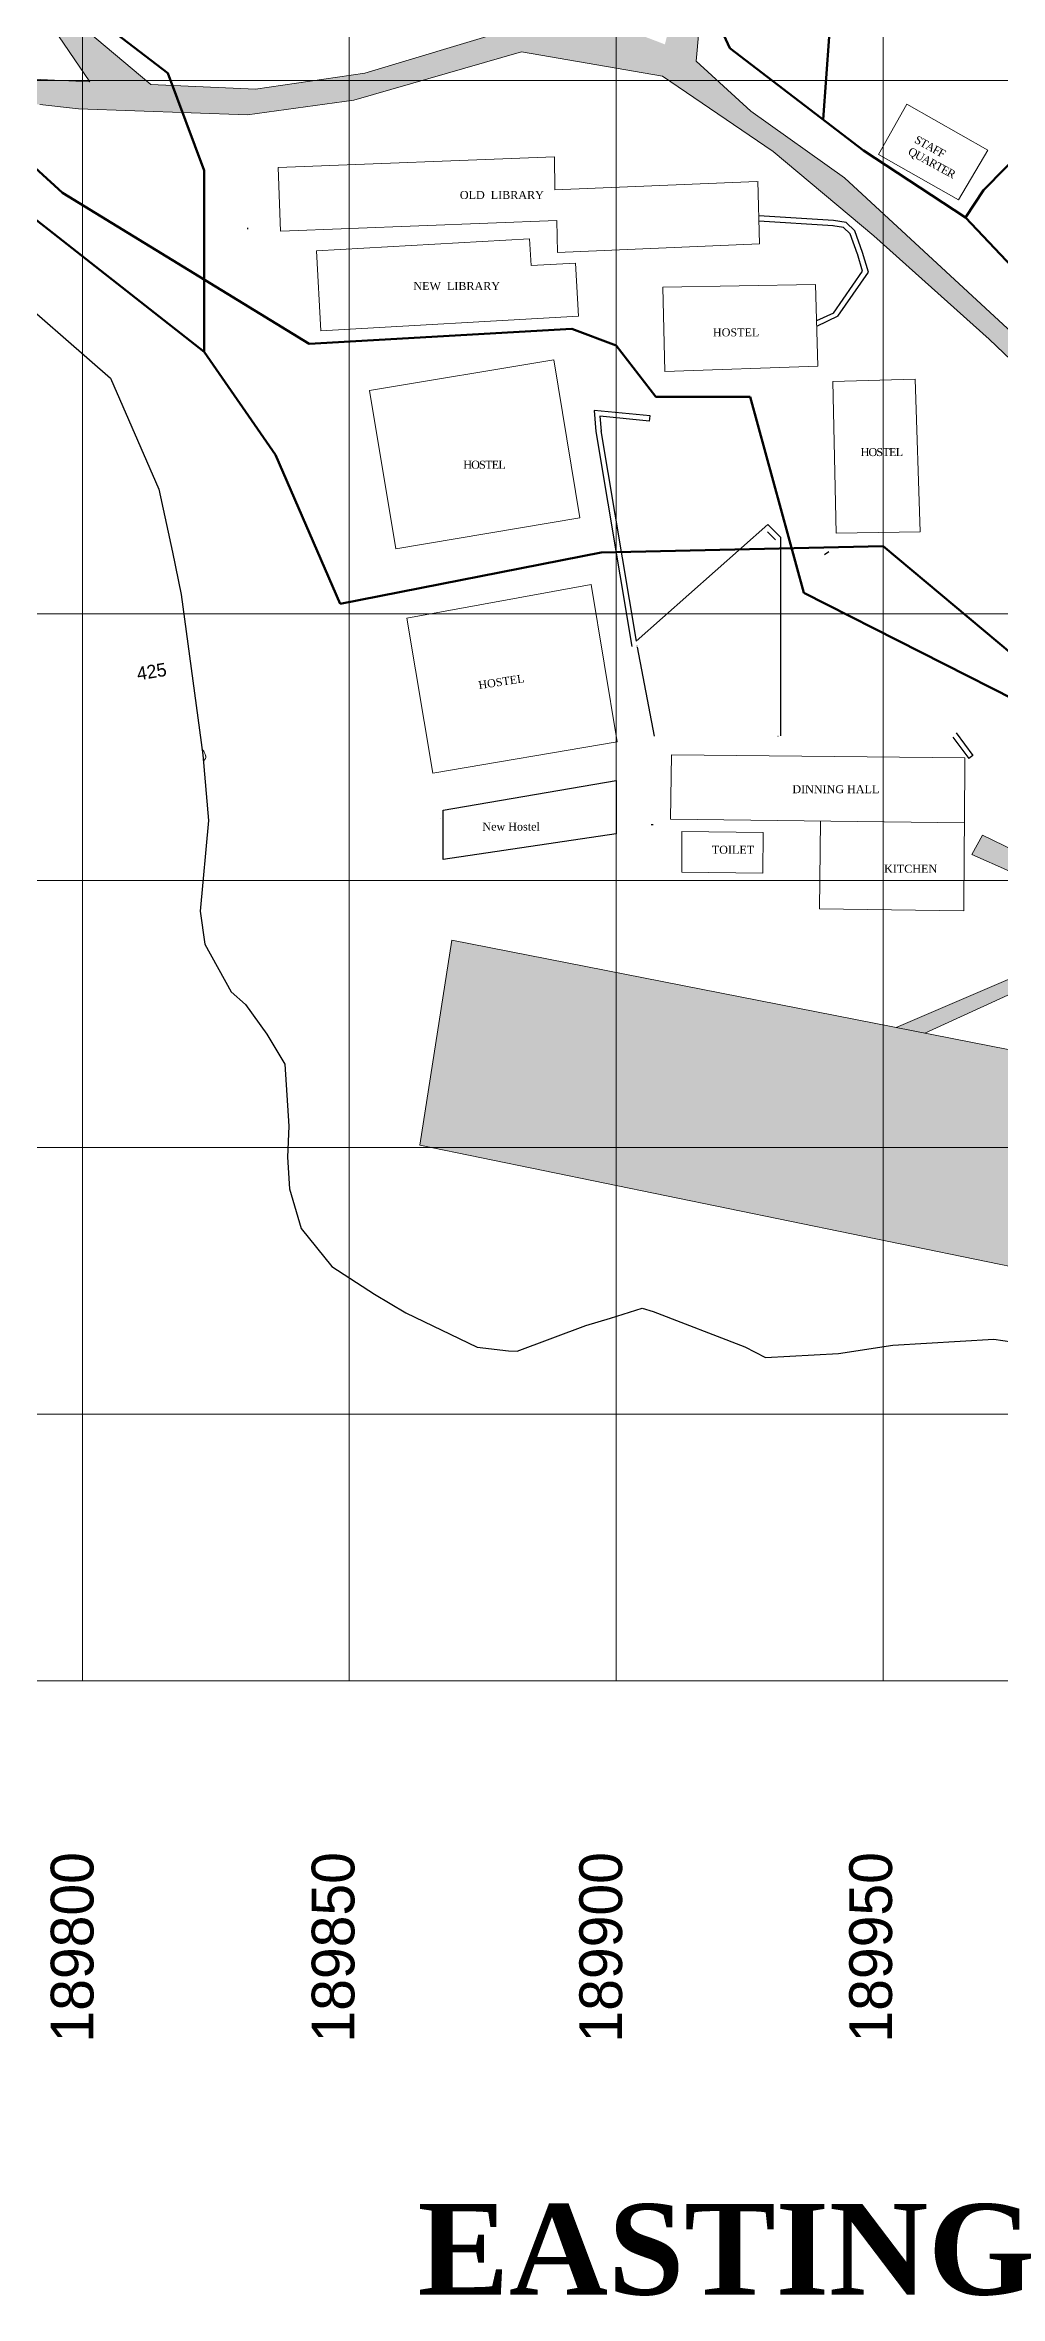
# Model space of a CAD drawing. Header units: metres. Extents: x 189356 to 379389, y 2970835 to 5942067.
# Drawn here: x 189793 to 189971.9, y 2970834.7 to 2971256.6 of the extents above; entities that cross this region are included whole.
import ezdxf

# ---------------------------------------------------------------- set-up
doc = ezdxf.new("R2010")
doc.units = ezdxf.units.M
doc.layers.add('Boundary line', color=7, linetype='Continuous', lineweight=30)
for name, color, linetype in [('building line', 250, 'Continuous'), ('CONTOUR', 255, 'Continuous'), ('Drain line', 250, 'Continuous'), ('footh path', 27, 'Continuous'), ('Grid', 250, 'Continuous'), ('Road line', 7, 'Continuous'), ('text', 7, 'Continuous')]:
    doc.layers.add(name, color=color, linetype=linetype)

msp = doc.modelspace()

# ---------------------------------------------------------------- hatches: boundary and pattern name
at = {"layer": 'building line', "lineweight": 120}
h = msp.add_hatch(color=251, dxfattribs=at)
h.dxf.hatch_style = 1
h.paths.add_polyline_path([(189869.21, 2971088.82), (189863.18, 2971050.41), (189978.75, 2971026.68), (189985.07, 2971066.06)])
at = {"layer": 'footh path'}
h = msp.add_hatch(color=252, dxfattribs=at)
h.dxf.hatch_style = 1
h.paths.add_polyline_path([(190059.75, 2971183.81), (190062.72, 2971183.6), (190063.52, 2971189.87), (190060.52, 2971189.87)])
h.paths.add_polyline_path([(190081.06, 2971236.41), (190083.39, 2971238.35), (190085.7, 2971239.87), (190081.06, 2971239.87)])
h.paths.add_polyline_path([(189983.34, 2971340.92), (189983.85, 2971339.87), (189987.45, 2971339.87), (189986.51, 2971341.77), (189983.6, 2971350.17), (189981.06, 2971357.63), (189981.06, 2971347.41)])
h.paths.add_polyline_path([(189980.55, 2971348.86), (189981.06, 2971347.41), (189981.06, 2971357.63), (189979.62, 2971361.85), (189976.5, 2971371.43), (189968.18, 2971383.64), (189957.94, 2971389.15), (189950.74, 2971389.87), (189941.37, 2971389.87), (189931.06, 2971351.41), (189931.06, 2971339.87), (189932.3, 2971339.87), (189933.77, 2971346.32), (189944.82, 2971387.94), (189957.86, 2971386.31), (189966.8, 2971381.84), (189973.57, 2971370.37), (189976.92, 2971361.07)])
h.paths.add_polyline_path([(189931.06, 2971334.43), (189932.3, 2971339.87), (189931.06, 2971339.87)])
h.paths.add_polyline_path([(189928.29, 2971339.87), (189931.06, 2971339.87), (189931.06, 2971351.41), (189929.32, 2971344.92)])
h.paths.add_polyline_path([(189919.87, 2971302.2), (189917.07, 2971289.87), (189920.31, 2971289.87), (189922.78, 2971301.15), (189928.61, 2971323.64), (189931.06, 2971334.43), (189931.06, 2971339.87), (189928.29, 2971339.87), (189925.18, 2971324.61)])
h.paths.add_polyline_path([(189909.13, 2971256.75), (189900.1, 2971260.2), (189881.06, 2971259.49), (189881.06, 2971254.99), (189882.23, 2971255.33), (189908.67, 2971250.78), (189924.7, 2971239.87), (189931.06, 2971239.87), (189931.06, 2971240.08), (189925.2, 2971244.25), (189914.95, 2971253.63), (189916.76, 2971273.63), (189920.31, 2971289.87), (189917.07, 2971289.87), (189913.77, 2971275.36)])
h.paths.add_polyline_path([(189948.25, 2971220.84), (189969.86, 2971201.48), (189981.06, 2971190.81), (189981.06, 2971196.29), (189942.78, 2971231.75), (189940.74, 2971233.2), (189940.25, 2971233.55), (189939.77, 2971233.89), (189931.36, 2971239.87), (189931.06, 2971239.87), (189931.06, 2971235.28)])
h.paths.add_polyline_path([(189929.43, 2971236.65), (189931.06, 2971235.28), (189931.06, 2971239.87), (189924.7, 2971239.87)])
h.paths.add_polyline_path([(190031.06, 2971143.16), (190031.06, 2971152.17), (190030.37, 2971152.91), (190010.35, 2971169.15), (189987.99, 2971189.87), (189982.04, 2971189.87)])
h.paths.add_polyline_path([(189981.06, 2971190.81), (189982.04, 2971189.87), (189987.99, 2971189.87), (189981.06, 2971196.29)])
h.paths.add_polyline_path([(190031.06, 2971143.16), (190034.51, 2971139.87), (190042.64, 2971139.87), (190031.06, 2971152.17)])
h.paths.add_polyline_path([(190052.82, 2971097.89), (190045.94, 2971108.91), (190031.15, 2971113.05), (190031.06, 2971113), (190031.06, 2971107.3), (190042.5, 2971104.92), (190049.4, 2971096.85), (190053.92, 2971089.87), (190063.61, 2971089.87), (190060.13, 2971098.87), (190056.35, 2971110.01), (190050.92, 2971131.08), (190042.64, 2971139.87), (190034.51, 2971139.87), (190047.43, 2971127.57)])
h.paths.add_polyline_path([(189984.56, 2971096.93), (190005.44, 2971096.45), (189994.95, 2971090.5), (189993.44, 2971089.87), (189998.2, 2971089.87), (190006.22, 2971093.56), (190030.87, 2971107.34), (190031.06, 2971107.3), (190031.06, 2971113), (190021.54, 2971107.2), (190012.66, 2971101.98), (190005.75, 2971099.96), (189984.96, 2971100.56), (189981.06, 2971102.47), (189981.06, 2971098.49)])
h.paths.add_polyline_path([(189981.06, 2971098.49), (189981.06, 2971102.47), (189968.63, 2971108.54), (189966.65, 2971104.9)])
h.paths.add_polyline_path([(189952.45, 2971072.47), (189957.82, 2971071.41), (189975.55, 2971079.52), (189981.06, 2971082.02), (189981.06, 2971084.73), (189977.34, 2971083.18)])
h.paths.add_polyline_path([(189981.06, 2971082.02), (189983.94, 2971083.32), (189998.2, 2971089.87), (189993.44, 2971089.87), (189981.06, 2971084.73)])
h.paths.add_polyline_path([(189832.43, 2971248.33), (189831.06, 2971248.39), (189831.06, 2971243.59), (189850.86, 2971246.32), (189881.06, 2971254.99), (189881.06, 2971259.49), (189879.67, 2971259.44), (189852.91, 2971251.34)])
h.paths.add_polyline_path([(189781.06, 2971245.99), (189786.95, 2971245.4), (189792.04, 2971245.5), (189799.23, 2971244.7), (189830.92, 2971243.57), (189831.06, 2971243.59), (189831.06, 2971248.39), (189819.93, 2971248.9), (189819.66, 2971248.91), (189819.48, 2971248.92), (189812.83, 2971249.23), (189795.69, 2971263.61), (189789.11, 2971289.87), (189784.69, 2971289.87), (189788.07, 2971271.39), (189790.05, 2971266.4), (189801.37, 2971249.75), (189781.43, 2971250.66), (189781.06, 2971250.71)])
h.paths.add_polyline_path([(189783.91, 2971307.68), (189783.69, 2971299.71), (189784.37, 2971291.6), (189784.69, 2971289.87), (189789.11, 2971289.87), (189787.88, 2971294.75), (189788.2, 2971304.95), (189788.21, 2971314.16), (189784.62, 2971339.87), (189781.06, 2971339.87), (189781.06, 2971336.37), (189784.03, 2971314.37)])
h.paths.add_polyline_path([(189781.06, 2971339.87), (189784.62, 2971339.87), (189783.14, 2971350.48), (189781.06, 2971351.83)])
h.paths.add_polyline_path([(189764.71, 2971358.42), (189779.42, 2971348.58), (189780.59, 2971339.87), (189781.06, 2971339.87), (189781.06, 2971351.83), (189766.28, 2971361.41), (189731.06, 2971365.34), (189731.06, 2971362.17)])
h.paths.add_polyline_path([(189725.17, 2971362.83), (189731.06, 2971362.17), (189731.06, 2971365.34), (189725.82, 2971365.93)])
h.paths.add_polyline_path([(189731.06, 2971250.99), (189781.06, 2971245.99), (189781.06, 2971250.71), (189770.42, 2971251.99), (189731.06, 2971255.62)])
h.paths.add_polyline_path([(189681.06, 2971253.36), (189701.21, 2971251.34), (189722.59, 2971251.84), (189731.06, 2971250.99), (189731.06, 2971255.62), (189720.08, 2971256.64), (189699.67, 2971256.24), (189681.26, 2971258.07), (189681.06, 2971258.29)])
h.paths.add_polyline_path([(189679.57, 2971253.51), (189681.06, 2971253.36), (189681.06, 2971258.29), (189653.06, 2971289.87), (189649.65, 2971289.87), (189652.8, 2971286.18)])

# ---------------------------------------------------------------- linework, layer by layer
at = {"layer": 'Boundary line'}
for p, q in [((189773.59, 2971221.84), (189805.23, 2971194.18)), ((189805.23, 2971194.18), (189814.29, 2971173.4)), ((189814.29, 2971173.4), (189816.85, 2971161.54)), ((189816.85, 2971161.54), (189818.5, 2971153.64)), ((189818.5, 2971153.64), (189822.53, 2971123.57)), ((189822.53, 2971123.57), (189823.64, 2971111.28)), ((189823.64, 2971111.28), (189822.05, 2971094.29)), ((189822.05, 2971094.29), (189822.95, 2971088.1)), ((189822.95, 2971088.1), (189827.89, 2971079.16)), ((189827.89, 2971079.16), (189830.56, 2971076.79)), ((189830.56, 2971076.79), (189834.53, 2971071.22)), ((189834.53, 2971071.22), (189837.9, 2971065.61)), ((189837.9, 2971065.61), (189838.66, 2971053.98)), ((189838.66, 2971053.98), (189838.4, 2971048.15)), ((189838.4, 2971048.15), (189838.78, 2971042.23)), ((189838.78, 2971042.23), (189841, 2971034.77)), ((189841, 2971034.77), (189846.74, 2971027.7)), ((189846.74, 2971027.7), (189854.72, 2971022.5)), ((189854.72, 2971022.5), (189860.56, 2971018.97)), ((189860.56, 2971018.97), (189873.92, 2971012.57)), ((189898.94, 2971018), (189904.87, 2971019.84)), ((189904.87, 2971019.84), (189906.91, 2971019.21)), ((189906.91, 2971019.21), (189924.08, 2971012.63)), ((189881.47, 2971011.8), (189894.34, 2971016.59)), ((189894.34, 2971016.59), (189898.94, 2971018)), ((189873.92, 2971012.57), (189879.85, 2971011.86)), ((189879.85, 2971011.86), (189881.47, 2971011.8)), ((189924.08, 2971012.63), (189927.97, 2971010.62)), ((189927.97, 2971010.62), (189941.62, 2971011.39)), ((189941.62, 2971011.39), (189951.8, 2971012.95)), ((189951.8, 2971012.95), (189970.78, 2971014.05)), ((189970.78, 2971014.05), (189980.89, 2971012.54))]:
    msp.add_line(p, q, dxfattribs=at)
at = {"layer": 'building line', "lineweight": 0}
for p, q in [((189949.12, 2971236.14), (189954.42, 2971245.55)), ((189969.6, 2971236.94), (189954.42, 2971245.55)), ((189888.42, 2971235.67), (189836.68, 2971233.67)), ((189888.52, 2971229.48), (189888.42, 2971235.67)), ((189964.11, 2971227.59), (189949.12, 2971236.14)), ((189964.11, 2971227.59), (189969.6, 2971236.94)), ((189836.68, 2971233.67), (189837.12, 2971221.74)), ((189888.52, 2971229.48), (189926.37, 2971231.07)), ((189926.86, 2971219.37), (189926.52, 2971231.08)), ((189888.88, 2971223.74), (189837.14, 2971221.74)), ((189888.88, 2971223.74), (189889.01, 2971217.77)), ((189883.77, 2971220.3), (189843.84, 2971218.06)), ((189844.68, 2971203.08), (189843.84, 2971218.06)), ((189884.05, 2971215.31), (189883.77, 2971220.3)), ((189889.01, 2971217.77), (189926.86, 2971219.37)), ((189892.39, 2971215.77), (189884.05, 2971215.31)), ((189892.39, 2971215.77), (189892.95, 2971205.79)), ((189937.31, 2971211.73), (189908.72, 2971211.22)), ((189908.72, 2971211.22), (189909.09, 2971195.45)), ((189937.77, 2971196.41), (189937.31, 2971211.73)), ((189892.95, 2971205.79), (189844.68, 2971203.08)), ((189888.31, 2971197.63), (189853.78, 2971191.86)), ((189893.21, 2971168.02), (189888.31, 2971197.63)), ((189909.09, 2971195.45), (189937.77, 2971196.41)), ((189940.57, 2971193.53), (189956.03, 2971194)), ((189941.19, 2971165.1), (189940.57, 2971193.53)), ((189956.03, 2971194), (189956.94, 2971165.41)), ((189853.78, 2971191.86), (189858.69, 2971162.17)), ((189858.69, 2971162.17), (189893.21, 2971168.02)), ((189956.94, 2971165.41), (189941.19, 2971165.1)), ((189860.77, 2971149.21), (189895.29, 2971155.51)), ((189895.29, 2971155.51), (189900.15, 2971126.04)), ((189865.64, 2971120.16), (189860.77, 2971149.21)), ((189900.15, 2971126.04), (189865.64, 2971120.16)), ((189910.33, 2971123.56), (189910.19, 2971111.53)), ((189965.31, 2971123.03), (189910.33, 2971123.56)), ((189965.25, 2971110.83), (189965.31, 2971123.03)), ((189965.25, 2971110.83), (189965.31, 2971123.03)), ((189910.19, 2971111.53), (189965.25, 2971110.83)), ((189927.54, 2971109.01), (189912.32, 2971109.19)), ((189912.32, 2971101.59), (189912.32, 2971109.19)), ((189927.53, 2971109.01), (189927.45, 2971101.41)), ((189938.1, 2971094.7), (189938.28, 2971111.17)), ((189965.22, 2971105.79), (189965.25, 2971110.83)), ((189965.1, 2971094.35), (189965.22, 2971105.79)), ((189927.45, 2971101.41), (189912.32, 2971101.59)), ((189938.1, 2971094.7), (189965.04, 2971094.35)), ((189869.21, 2971088.82), (189863.18, 2971050.41)), ((189985.07, 2971066.06), (189869.21, 2971088.82)), ((189863.18, 2971050.41), (189978.75, 2971026.68))]:
    msp.add_line(p, q, dxfattribs=at)
at = {"layer": 'CONTOUR', "color": 72, "linetype": 'Continuous', "lineweight": 0}
msp.add_open_spline([(189809.16, 2971185.17), (189809.18, 2971185.13), (189809.2, 2971185.08), (189809.22, 2971185.04)], degree=3, dxfattribs=at)
at = {"layer": 'CONTOUR', "color": 4, "linetype": 'Continuous', "lineweight": 0}
msp.add_open_spline([(189822.38, 2971124.67), (189822.58, 2971124.44), (189822.74, 2971124.29), (189822.9, 2971123.88), (189823.01, 2971123.51), (189823.28, 2971123.09), (189822.9, 2971122.67), (189822.67, 2971122.33), (189822.64, 2971122.33), (189822.64, 2971122.33)], degree=3, knots=[692.652795, 692.652795, 692.652795, 692.652795, 692.921081, 693.167319, 693.378761, 693.537664, 694.338334, 694.447012, 694.447819, 694.447819, 694.447819, 694.447819], dxfattribs=at)
at = {"layer": 'Drain line', "color": 4, "lineweight": 100}
for p, q in [((189816.02, 2971251.36), (189797.71, 2971265.42)), ((189938.78, 2971242.64), (189940.47, 2971266.1)), ((189921.28, 2971256.01), (189917.77, 2971263.57)), ((189946.35, 2971236.86), (189921.28, 2971256.01)), ((189822.82, 2971233.12), (189816.02, 2971251.36)), ((189796.29, 2971228.91), (189780.21, 2971243.56)), ((189968.8, 2971229.41), (189984.85, 2971245.74)), ((189965.43, 2971224.29), (189946.35, 2971236.86)), ((189822.82, 2971199.11), (189822.82, 2971233.12)), ((189822.82, 2971199.11), (189787.04, 2971227.21)), ((189842.48, 2971200.62), (189796.29, 2971228.91)), ((189965.43, 2971224.29), (189968.8, 2971229.41)), ((189976.4, 2971212.71), (189965.43, 2971224.29)), ((189891.66, 2971203.41), (189842.48, 2971200.62)), ((189900, 2971200.28), (189891.66, 2971203.41)), ((189836.15, 2971179.8), (189822.82, 2971199.11)), ((189907.45, 2971190.69), (189900, 2971200.28)), ((189925.08, 2971190.69), (189907.45, 2971190.69)), ((189935.14, 2971153.92), (189925.08, 2971190.69)), ((189848.26, 2971151.87), (189836.15, 2971179.8)), ((189950, 2971162.7), (189897.21, 2971161.48)), ((189979.56, 2971137.95), (189950, 2971162.7)), ((189897.21, 2971161.48), (189848.26, 2971151.87)), ((189979, 2971131.72), (189935.14, 2971153.92))]:
    msp.add_line(p, q, dxfattribs=at)
at = {"layer": 'Drain line'}
for p, q in [((189830.97, 2971222.14), (189830.97, 2971222.34)), ((189867.09, 2971111.58), (189867.1, 2971111.58))]:
    msp.add_line(p, q, dxfattribs=at)
at = {"layer": 'Drain line', "lineweight": 120}
msp.add_line((189906.71, 2971110.6), (189906.71, 2971110.4), dxfattribs=at)
at = {"layer": 'Drain line'}
msp.add_lwpolyline([(189867.56, 2971113.2), (189900, 2971118.75), (189900, 2971108.78), (189867.56, 2971103.95)], close=True, dxfattribs=at)
at = {"layer": 'footh path'}
for p, q in [((189940.71, 2971223.74), (189926.71, 2971224.63)), ((189940.62, 2971222.75), (189926.74, 2971223.63)), ((189942.6, 2971222.45), (189940.58, 2971222.75)), ((189942.6, 2971222.45), (189940.58, 2971222.75)), ((189943.06, 2971223.39), (189940.71, 2971223.74)), ((189943.85, 2971221.26), (189942.6, 2971222.45)), ((189944.71, 2971221.82), (189943.06, 2971223.39)), ((189946.16, 2971217.77), (189944.71, 2971221.82)), ((189945.22, 2971217.43), (189943.85, 2971221.26)), ((189946.16, 2971214.21), (189945.21, 2971217.46)), ((189947.25, 2971214.03), (189946.17, 2971217.74)), ((189940.71, 2971206.39), (189946.16, 2971214.21)), ((189941.53, 2971205.82), (189947.25, 2971214.03)), ((189940.71, 2971206.39), (189937.52, 2971204.94)), ((189941.53, 2971205.82), (189937.55, 2971203.87)), ((189895.88, 2971188.15), (189896.16, 2971184.21)), ((189906.35, 2971187.13), (189895.88, 2971188.15)), ((189896.17, 2971184.16), (189902.91, 2971143.86)), ((189896.96, 2971187.04), (189897.16, 2971184.28)), ((189906.25, 2971186.14), (189896.96, 2971187.04)), ((189897.15, 2971184.33), (189903.75, 2971144.91)), ((189906.25, 2971186.14), (189906.35, 2971187.13)), ((189928.39, 2971166.75), (189903.75, 2971144.91)), ((189930.83, 2971164.33), (189928.39, 2971166.75)), ((189929.83, 2971163.91), (189928.35, 2971165.38)), ((189930.82, 2971127.12), (189930.83, 2971164.33)), ((189939.03, 2971161.15), (189939.84, 2971161.72)), ((189903.89, 2971144.03), (189903.89, 2971144.03)), ((189903.89, 2971144.03), (189903.9, 2971144.02)), ((189903.95, 2971143.75), (189907.14, 2971127.05)), ((189930.31, 2971127.1), (189930.32, 2971127.1)), ((189963.06, 2971126.89), (189966.04, 2971122.87)), ((189963.71, 2971127.7), (189966.84, 2971123.47)), ((189966.84, 2971123.47), (189966.04, 2971122.87))]:
    msp.add_line(p, q, dxfattribs=at)
at = {"layer": 'Grid', "lineweight": 0}
for p, q in [((189800, 2971500), (189800, 2970950)), ((189850, 2971500), (189850, 2970950)), ((189900, 2971500), (189900, 2970950)), ((189950, 2971500), (189950, 2970950)), ((190250, 2971250), (189500, 2971250)), ((190250, 2971150), (189500, 2971150)), ((190250, 2971100), (189500, 2971100)), ((190250, 2971050), (189500, 2971050)), ((190250, 2971000), (189500, 2971000)), ((190250, 2970950), (189500, 2970950))]:
    msp.add_line(p, q, dxfattribs=at)
at = {"layer": 'Road line', "lineweight": 0}
for p, q in [((189914.95, 2971253.63), (189916.76, 2971273.63)), ((189801.37, 2971249.75), (189790.05, 2971266.4)), ((189795.69, 2971263.61), (189812.83, 2971249.23)), ((189850.86, 2971246.32), (189882.23, 2971255.33)), ((189879.67, 2971259.44), (189852.91, 2971251.34)), ((189882.23, 2971255.33), (189908.67, 2971250.78)), ((189852.91, 2971251.34), (189832.43, 2971248.33)), ((189914.95, 2971253.63), (189925.2, 2971244.25)), ((189801.37, 2971249.75), (189781.43, 2971250.66)), ((189832.43, 2971248.33), (189812.83, 2971249.23)), ((189908.67, 2971250.78), (189929.43, 2971236.65)), ((189792.04, 2971245.5), (189799.23, 2971244.7)), ((189799.23, 2971244.7), (189830.92, 2971243.57)), ((189830.92, 2971243.57), (189850.86, 2971246.32)), ((189925.2, 2971244.25), (189942.78, 2971231.75)), ((189929.43, 2971236.65), (189948.25, 2971220.84)), ((190010.35, 2971169.15), (189942.78, 2971231.75)), ((189948.25, 2971220.84), (189969.86, 2971201.48)), ((189969.86, 2971201.48), (190047.43, 2971127.57)), ((189968.63, 2971108.54), (189966.65, 2971104.9)), ((189984.96, 2971100.56), (189968.63, 2971108.54)), ((189984.56, 2971096.93), (189966.65, 2971104.9)), ((189977.34, 2971083.18), (189952.45, 2971072.47)), ((189957.82, 2971071.41), (189975.55, 2971079.52))]:
    msp.add_line(p, q, dxfattribs=at)

# ---------------------------------------------------------------- texts
at = {"lineweight": 0, "insert": (189810.01, 2971139.99), "char_height": 2.5, "attachment_point": 1, "rotation": 9.0991}
msp.add_mtext_dynamic_manual_height_columns('425', width=7.9787, gutter_width=12.5, heights=[3.03], dxfattribs=at)
at = {"layer": 'text'}
for s, p in [('189800', (189802.06, 2970882.2)), ('189850', (189850.95, 2970882.2)), ('189900', (189901.1, 2970882.2)), ('189950', (189951.67, 2970882.2))]:
    msp.add_text(s, height=8, rotation=90, dxfattribs=at).set_placement(p)
at = {"layer": 'text', "char_height": 1.5, "attachment_point": 1}
for s, width, gutter_width, heights, insert, rotation in [('{\\fTimes New Roman|b0|i0|c0|p18;\\T0.9;STAFF\\PQUARTER}', 1.5, 0, [7.31], (189956.45, 2971239.74), 331.2361), ('{\\fTimes New Roman|b0|i0|c0|p18;HOSTEL}', 16.1238, 34.93, [0], (189874.08, 2971137.37), 8.7562)]:
    msp.add_mtext_dynamic_manual_height_columns(s, width=width, gutter_width=gutter_width, heights=heights, dxfattribs=dict(at, insert=insert, rotation=rotation))
at = {"layer": 'text', "attachment_point": 1}
for s, width, gutter_width, heights, insert, char_height in [('{\\fTimes New Roman|b0|i0|c0|p18;OLD  LIBRARY}', 16.1238, 34.93, [0], (189870.71, 2971229.27), 1.5), ('{\\fTimes New Roman|b0|i0|c0|p18;NEW  LIBRARY}', 16.1238, 34.93, [0], (189862, 2971212.21), 1.5), ('{\\fTimes New Roman|b0|i0|c0|p18;HOSTEL}', 16.1238, 34.93, [0], (189918.12, 2971203.52), 1.5), ('{\\fTimes New Roman|b0|i0|c0|p18;\\T0.9;HOSTEL}', 9.2317, 1.63, [4.32], (189945.79, 2971181.08), 1.5), ('{\\fTimes New Roman|b0|i0|c0|p18;\\T0.9;HOSTEL}', 9.2317, 1.63, [4.32], (189871.35, 2971178.71), 1.5), ('{\\fTimes New Roman|b0|i0|c0|p18;DINNING HALL}', 16.1238, 34.93, [0], (189933, 2971117.89), 1.5), ('{\\fTimes New Roman|b0|i0|c0|p18;New Hostel}', 16.1238, 34.93, [0], (189874.93, 2971110.89), 1.5), ('{\\fTimes New Roman|b0|i0|c0|p18;TOILET}', 16.1238, 34.93, [0], (189917.91, 2971106.54), 1.5), ('{\\fTimes New Roman|b0|i0|c0|p18;KITCHEN}', 16.1238, 34.93, [0], (189950.19, 2971102.98), 1.5), ('{\\fTimes New Roman|b1|i0|c0|p18; EASTING}', 128.8031, 34.93, [5.41], (189856.39, 2970851.95), 17)]:
    msp.add_mtext_dynamic_manual_height_columns(s, width=width, gutter_width=gutter_width, heights=heights, dxfattribs=dict(at, insert=insert, char_height=char_height))

doc.saveas('drawing.dxf')
